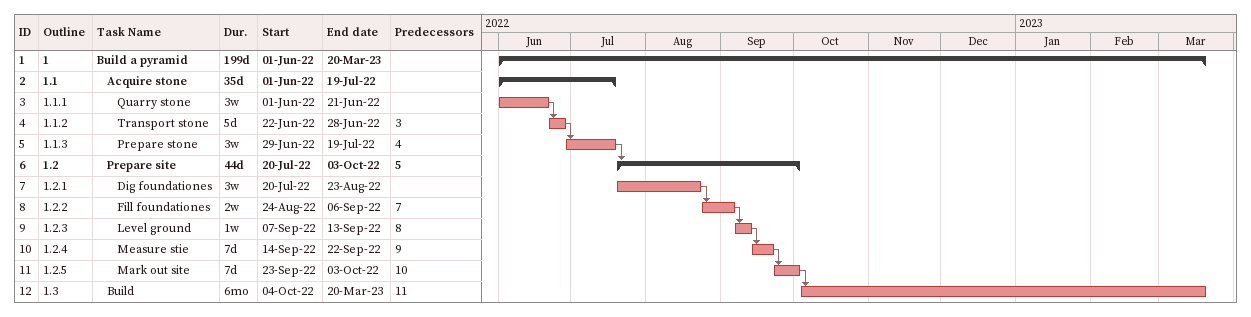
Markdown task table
| ID | WBS | Task | Duration | Start | Finish | Predecessors |
|---|---|---|---|---|---|---|
| 1 | 1 | **Build a pyramid** | 199d | 2022-06-01 | 2023-03-20 |  |
| 2 | 1.1 | **Acquire stone** | 35d | 2022-06-01 | 2022-07-19 |  |
| 3 | 1.1.1 | Quarry stone | 3w | 2022-06-01 | 2022-06-21 |  |
| 4 | 1.1.2 | Transport stone | 5d | 2022-06-22 | 2022-06-28 | 3 |
| 5 | 1.1.3 | Prepare stone | 3w | 2022-06-29 | 2022-07-19 | 4 |
| 6 | 1.2 | **Prepare site** | 44d | 2022-07-20 | 2022-10-03 | 5 |
| 7 | 1.2.1 | Dig foundationes | 3w | 2022-07-20 | 2022-08-23 |  |
| 8 | 1.2.2 | Fill foundationes | 2w | 2022-08-24 | 2022-09-06 | 7 |
| 9 | 1.2.3 | Level ground | 1w | 2022-09-07 | 2022-09-13 | 8 |
| 10 | 1.2.4 | Measure stie | 7d | 2022-09-14 | 2022-09-22 | 9 |
| 11 | 1.2.5 | Mark out site | 7d | 2022-09-23 | 2022-10-03 | 10 |
| 12 | 1.3 | Build | 6mo | 2022-10-04 | 2023-03-20 | 11 |
